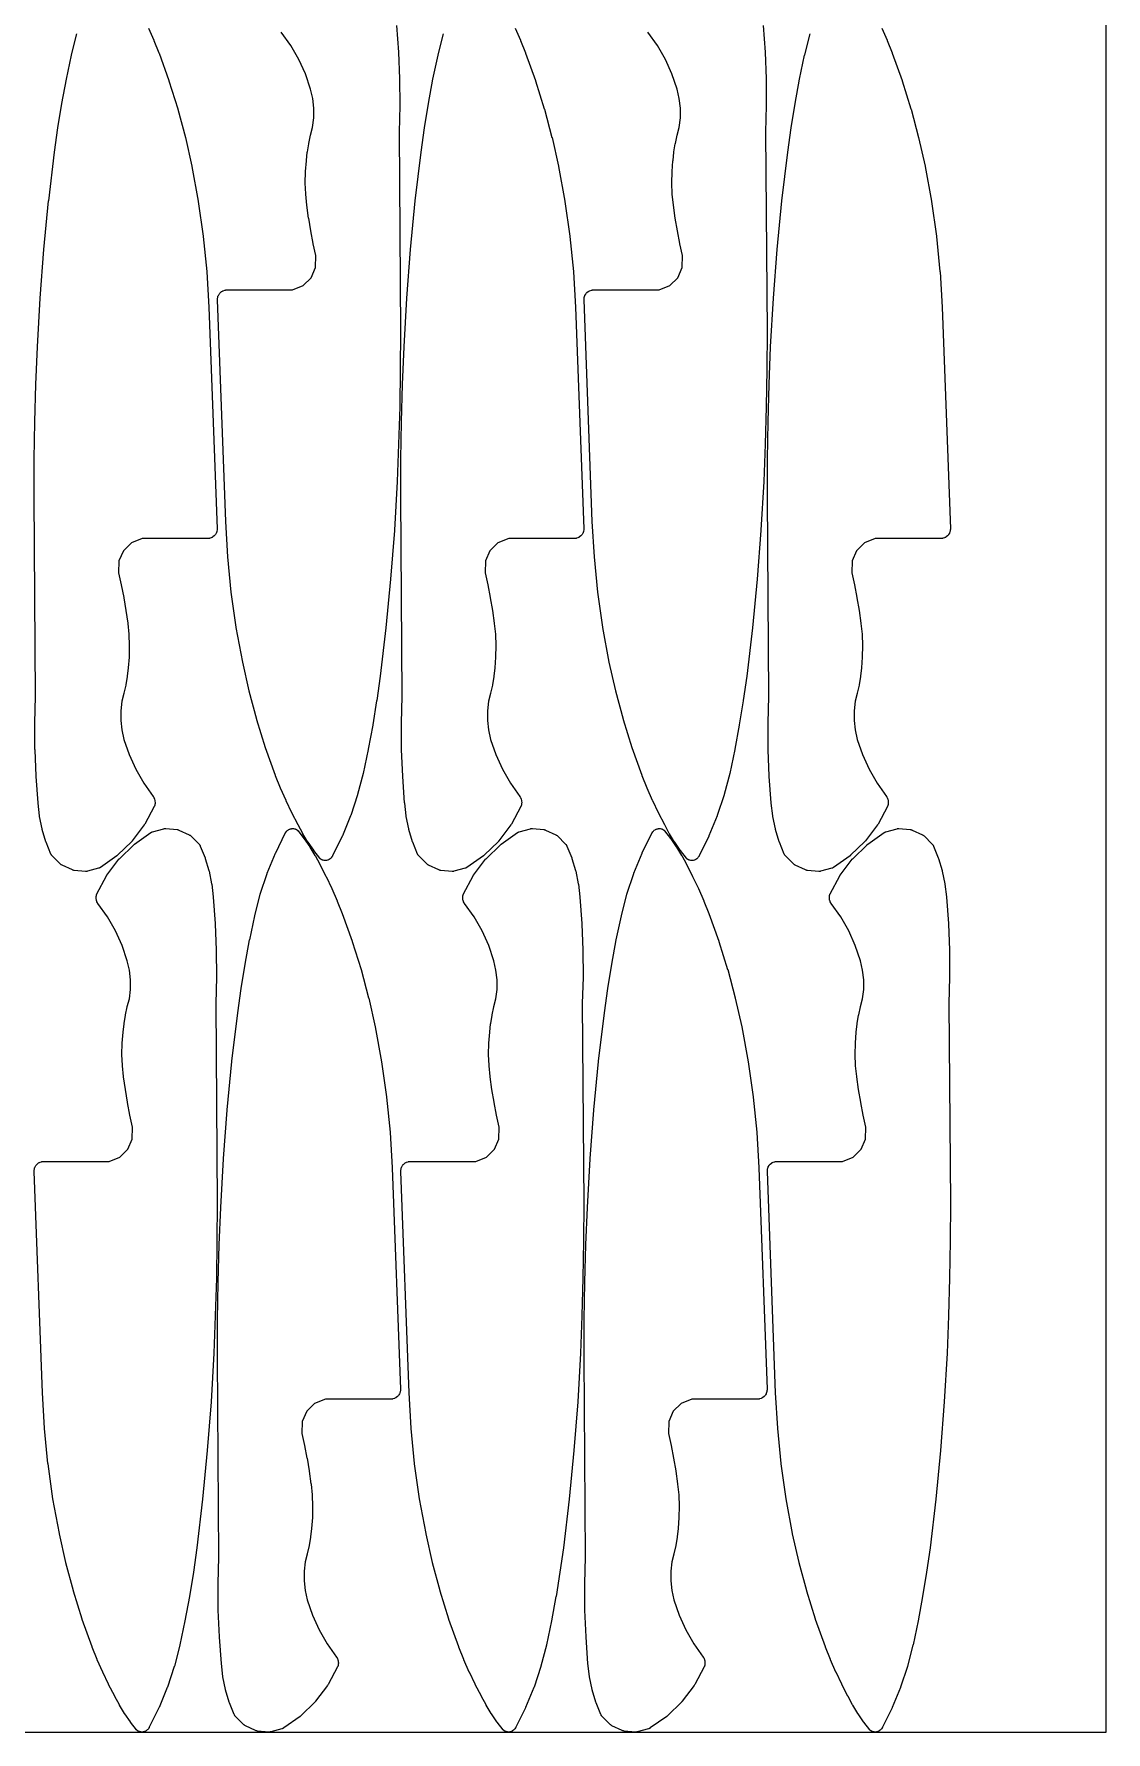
# Model space of a CAD drawing. Header units: metres. Extents: x 0 to 3000, y 0 to 1240.
# Drawn here: x 2609 to 3000, y 0 to 620 of the extents above; entities that cross this region are included whole.
import ezdxf

# ---------------------------------------------------------------- set-up
doc = ezdxf.new("R2010")
doc.units = ezdxf.units.M

msp = doc.modelspace()

# ---------------------------------------------------------------- linework, layer by layer
at = {"color": 7}
msp.add_lwpolyline([(0, 0), (3000, 0), (3000, 1240), (0, 1240), (0, 0)], close=True, dxfattribs=at)
at = {"color": 1}
for points in [[(2650.58, 621.76), (2652.54, 617.29), (2652.57, 617.23), (2654.38, 612.7), (2654.4, 612.66), (2654.41, 612.63), (2658.02, 602.56), (2658.04, 602.48), (2661.23, 592.27), (2661.25, 592.19), (2664.02, 581.86), (2664.04, 581.78), (2666.38, 571.34), (2666.38, 571.31), (2666.39, 571.27), (2668.72, 558.6), (2668.74, 558.52), (2670.54, 545.78), (2670.55, 545.7), (2671.83, 532.89), (2671.84, 532.8), (2672.59, 519.95), (2672.59, 519.93), (2672.59, 519.91), (2675.62, 439.08), (2675.62, 438.99), (2675.62, 438.9), (2675.61, 438.89), (2675.61, 438.89), (2675.6, 438.8), (2675.6, 438.71), (2675.51, 438.15), (2675.48, 437.97), (2675.42, 437.79), (2675.35, 437.62), (2675.27, 437.46), (2675, 436.99), (2674.9, 436.83), (2674.79, 436.69), (2674.66, 436.56), (2674.53, 436.43), (2674.11, 436.09), (2673.96, 435.98), (2673.8, 435.89), (2673.63, 435.81), (2673.46, 435.74), (2672.92, 435.57), (2672.91, 435.56), (2672.89, 435.56), (2672.81, 435.54), (2672.73, 435.52), (2672.72, 435.52), (2672.7, 435.51), (2672.62, 435.5), (2672.54, 435.49), (2672.52, 435.48), (2672.51, 435.48), (2672.43, 435.48), (2672.35, 435.47), (2672.33, 435.47), (2672.31, 435.47), (2648.22, 435.47), (2644.31, 433.89), (2644.31, 433.89), (2641.41, 431.05), (2639.77, 427.33), (2639.68, 422.95), (2640.62, 418.59), (2640.63, 418.55), (2641.52, 413.94), (2641.53, 413.89), (2642.3, 409.26), (2642.31, 409.22), (2642.98, 404.57), (2642.98, 404.53), (2642.99, 404.49), (2643.39, 400.54), (2643.4, 400.42), (2643.55, 396.46), (2643.56, 396.34), (2643.47, 392.38), (2643.47, 392.26), (2643.15, 388.31), (2643.14, 388.28), (2643.14, 388.25), (2642.81, 385.22), (2642.79, 385.11), (2642.3, 382.11), (2642.28, 382.01), (2641.63, 379.03), (2641.61, 378.93), (2640.85, 376.13), (2640.46, 372.67), (2640.45, 369.15), (2640.84, 365.66), (2641.63, 362.21), (2643.52, 356.66), (2645.93, 351.32), (2648.85, 346.24), (2652.31, 341.38), (2652.36, 341.3), (2652.41, 341.22), (2652.42, 341.22), (2652.42, 341.21), (2652.46, 341.13), (2652.5, 341.05), (2652.67, 340.69), (2652.74, 340.52), (2652.79, 340.34), (2652.88, 339.96), (2652.92, 339.78), (2652.94, 339.6), (2652.96, 339.21), (2652.96, 339.02), (2652.95, 338.83), (2652.9, 338.45), (2652.88, 338.38), (2652.87, 338.32), (2652.87, 338.28), (2652.86, 338.25), (2652.84, 338.19), (2652.83, 338.13), (2652.82, 338.1), (2652.81, 338.06), (2652.78, 338), (2652.76, 337.94), (2652.75, 337.91), (2652.73, 337.88), (2652.7, 337.82), (2652.68, 337.76), (2649.22, 331.3), (2649.14, 331.17), (2649.05, 331.04), (2644.66, 325.22), (2644.57, 325.11), (2644.46, 324.99), (2639.23, 319.92), (2639.12, 319.81), (2639, 319.72), (2633.02, 315.48), (2632.97, 315.45), (2632.92, 315.42), (2632.88, 315.4), (2632.85, 315.38), (2632.8, 315.35), (2632.75, 315.32), (2632.71, 315.31), (2632.67, 315.29), (2632.62, 315.27), (2632.57, 315.25), (2632.53, 315.23), (2632.49, 315.22), (2632.44, 315.2), (2632.38, 315.19), (2628.27, 314.07), (2628.1, 314.03), (2627.92, 314.01), (2627.75, 314), (2627.57, 314.01), (2623.44, 314.37), (2623.27, 314.39), (2623.1, 314.43), (2622.94, 314.48), (2622.78, 314.55), (2619.02, 316.28), (2618.86, 316.37), (2618.71, 316.46), (2618.57, 316.57), (2618.44, 316.68), (2615.43, 319.7), (2615.42, 319.7), (2615.42, 319.71), (2615.35, 319.78), (2615.29, 319.84), (2615.29, 319.85), (2615.28, 319.86), (2615.23, 319.93), (2615.18, 320), (2615.17, 320.01), (2615.17, 320.01), (2615.12, 320.09), (2615.08, 320.17), (2615.07, 320.18), (2615.07, 320.18), (2615.03, 320.27), (2614.99, 320.35), (2614.99, 320.35), (2614.99, 320.36), (2613.22, 324.7), (2613.16, 324.88), (2611.8, 329.35), (2611.76, 329.53), (2610.82, 334.11), (2610.79, 334.29), (2610.27, 338.95), (2610.27, 338.99), (2610.27, 339.02), (2609.55, 348.67), (2609.55, 348.74), (2609.16, 358.41), (2609.15, 358.47), (2609.09, 368.15), (2609.09, 368.21), (2609.35, 377.85), (2608.82, 450.73), (2608.82, 450.74), (2608.82, 450.75), (2608.88, 464.4), (2608.88, 464.42), (2609.1, 478.06), (2609.1, 478.09), (2609.49, 491.72), (2609.49, 491.75), (2610.04, 505.38), (2610.04, 505.4), (2610.04, 505.41), (2611.04, 523.18), (2611.04, 523.22), (2612.41, 540.95), (2612.41, 540.99), (2614.14, 558.7), (2614.15, 558.74), (2616.25, 576.41), (2616.25, 576.43), (2616.25, 576.45), (2617.5, 585.32), (2617.5, 585.36), (2618.95, 594.2), (2618.96, 594.24), (2620.6, 603.05), (2620.61, 603.09), (2622.44, 611.86), (2622.45, 611.9), (2622.46, 611.94), (2624.44, 619.61)], [(2741.07, 622.64), (2741.78, 612.99), (2741.79, 612.92), (2742.18, 603.25), (2742.18, 603.19), (2742.25, 593.52), (2742.24, 593.45), (2741.99, 583.81), (2742.51, 510.93), (2742.51, 510.92), (2742.51, 510.91), (2742.45, 497.26), (2742.45, 497.24), (2742.23, 483.6), (2742.23, 483.57), (2741.84, 469.94), (2741.84, 469.91), (2741.29, 456.28), (2741.29, 456.26), (2741.29, 456.25), (2740.3, 438.49), (2740.29, 438.44), (2738.93, 420.71), (2738.92, 420.67), (2737.19, 402.96), (2737.19, 402.92), (2735.09, 385.25), (2735.09, 385.23), (2735.08, 385.21), (2733.84, 376.34), (2733.83, 376.3), (2732.38, 367.46), (2732.38, 367.42), (2730.74, 358.61), (2730.73, 358.57), (2728.89, 349.81), (2728.88, 349.76), (2728.87, 349.72), (2726.9, 342.05), (2726.86, 341.91), (2724.36, 334.41), (2724.31, 334.28), (2721.31, 326.96), (2721.25, 326.84), (2717.75, 319.73), (2717.73, 319.71), (2717.72, 319.69), (2717.69, 319.63), (2717.65, 319.56), (2717.64, 319.54), (2717.63, 319.52), (2717.41, 319.2), (2717.3, 319.04), (2717.17, 318.9), (2717.03, 318.76), (2716.87, 318.64), (2716.56, 318.43), (2716.4, 318.33), (2716.23, 318.25), (2716.05, 318.18), (2715.87, 318.13), (2715.5, 318.05), (2715.31, 318.01), (2715.11, 318), (2714.92, 318), (2714.72, 318.03), (2714.34, 318.09), (2714.29, 318.11), (2714.24, 318.11), (2714.19, 318.13), (2714.15, 318.14), (2714.1, 318.15), (2714.05, 318.17), (2714.01, 318.18), (2713.96, 318.2), (2713.92, 318.22), (2713.87, 318.24), (2713.83, 318.26), (2713.78, 318.28), (2713.74, 318.3), (2713.69, 318.33), (2713.65, 318.35), (2713.61, 318.37), (2713.57, 318.4), (2713.53, 318.43), (2713.49, 318.46), (2713.45, 318.49), (2713.41, 318.52), (2713.37, 318.55), (2713.34, 318.58), (2713.3, 318.61), (2713.27, 318.65), (2713.23, 318.69), (2713.2, 318.72), (2713.17, 318.76), (2713.14, 318.8), (2713.1, 318.84), (2710.91, 321.64), (2710.85, 321.73), (2708.82, 324.66), (2708.76, 324.75), (2706.9, 327.78), (2706.85, 327.88), (2705.16, 331.02), (2705.16, 331.03), (2705.15, 331.05), (2702.91, 335.38), (2702.88, 335.44), (2700.78, 339.84), (2700.75, 339.9), (2698.79, 344.37), (2698.77, 344.43), (2696.95, 348.96), (2696.94, 349), (2696.92, 349.03), (2693.32, 359.1), (2693.29, 359.18), (2690.1, 369.39), (2690.08, 369.47), (2687.32, 379.8), (2687.3, 379.88), (2684.96, 390.32), (2684.95, 390.35), (2684.94, 390.39), (2682.61, 403.06), (2682.6, 403.14), (2680.79, 415.88), (2680.78, 415.97), (2679.5, 428.77), (2679.5, 428.86), (2678.75, 441.71), (2678.75, 441.73), (2678.75, 441.75), (2675.72, 522.58), (2675.72, 522.67), (2675.72, 522.76), (2675.72, 522.77), (2675.72, 522.77), (2675.73, 522.86), (2675.74, 522.95), (2675.82, 523.51), (2675.86, 523.69), (2675.91, 523.87), (2675.98, 524.04), (2676.07, 524.21), (2676.34, 524.67), (2676.44, 524.83), (2676.55, 524.97), (2676.67, 525.1), (2676.81, 525.23), (2677.23, 525.57), (2677.38, 525.68), (2677.54, 525.77), (2677.7, 525.86), (2677.88, 525.92), (2678.41, 526.09), (2678.43, 526.1), (2678.44, 526.1), (2678.52, 526.12), (2678.6, 526.14), (2678.62, 526.15), (2678.63, 526.15), (2678.71, 526.16), (2678.79, 526.18), (2678.81, 526.18), (2678.83, 526.18), (2678.91, 526.18), (2678.99, 526.19), (2679.01, 526.19), (2679.02, 526.19), (2703.11, 526.19), (2707.03, 527.77), (2707.03, 527.77), (2709.93, 530.62), (2711.56, 534.33), (2711.66, 538.71), (2710.71, 543.07), (2710.7, 543.11), (2709.82, 547.72), (2709.81, 547.77), (2709.03, 552.4), (2709.02, 552.44), (2708.36, 557.09), (2708.35, 557.13), (2708.35, 557.17), (2707.95, 561.12), (2707.94, 561.24), (2707.78, 565.2), (2707.78, 565.32), (2707.86, 569.28), (2707.87, 569.4), (2708.19, 573.35), (2708.19, 573.38), (2708.19, 573.41), (2708.53, 576.44), (2708.54, 576.55), (2709.03, 579.55), (2709.05, 579.66), (2709.7, 582.63), (2709.72, 582.73), (2710.48, 585.53), (2710.88, 588.99), (2710.88, 592.51), (2710.49, 596), (2709.71, 599.45), (2707.82, 605), (2705.4, 610.34), (2702.48, 615.42), (2699.02, 620.28)], [(2784.37, 621.76), (2786.33, 617.29), (2786.35, 617.23), (2788.17, 612.7), (2788.18, 612.66), (2788.2, 612.63), (2791.8, 602.56), (2791.83, 602.48), (2795.02, 592.27), (2795.04, 592.19), (2797.8, 581.86), (2797.82, 581.78), (2800.16, 571.34), (2800.17, 571.31), (2800.18, 571.27), (2802.51, 558.6), (2802.52, 558.52), (2804.33, 545.78), (2804.34, 545.7), (2805.62, 532.89), (2805.62, 532.8), (2806.37, 519.95), (2806.37, 519.93), (2806.37, 519.91), (2809.4, 439.08), (2809.4, 438.99), (2809.4, 438.9), (2809.4, 438.89), (2809.4, 438.89), (2809.39, 438.8), (2809.38, 438.71), (2809.3, 438.15), (2809.26, 437.97), (2809.21, 437.79), (2809.14, 437.62), (2809.05, 437.46), (2808.78, 436.99), (2808.68, 436.83), (2808.57, 436.69), (2808.45, 436.56), (2808.31, 436.43), (2807.89, 436.09), (2807.74, 435.98), (2807.58, 435.89), (2807.42, 435.81), (2807.24, 435.74), (2806.71, 435.57), (2806.69, 435.56), (2806.68, 435.56), (2806.6, 435.54), (2806.52, 435.52), (2806.5, 435.52), (2806.49, 435.51), (2806.41, 435.5), (2806.33, 435.49), (2806.31, 435.48), (2806.29, 435.48), (2806.21, 435.48), (2806.13, 435.47), (2806.11, 435.47), (2806.1, 435.47), (2782.01, 435.47), (2778.09, 433.89), (2778.09, 433.89), (2775.19, 431.05), (2773.56, 427.33), (2773.46, 422.95), (2774.41, 418.59), (2774.42, 418.55), (2775.3, 413.94), (2775.31, 413.89), (2776.09, 409.26), (2776.1, 409.22), (2776.76, 404.57), (2776.77, 404.53), (2776.77, 404.49), (2777.17, 400.54), (2777.18, 400.42), (2777.34, 396.46), (2777.34, 396.34), (2777.26, 392.38), (2777.25, 392.26), (2776.93, 388.31), (2776.93, 388.28), (2776.93, 388.25), (2776.59, 385.22), (2776.58, 385.11), (2776.09, 382.11), (2776.07, 382.01), (2775.42, 379.03), (2775.4, 378.93), (2774.64, 376.13), (2774.24, 372.67), (2774.24, 369.15), (2774.63, 365.66), (2775.41, 362.21), (2777.3, 356.66), (2779.72, 351.32), (2782.64, 346.24), (2786.1, 341.38), (2786.15, 341.3), (2786.2, 341.22), (2786.2, 341.22), (2786.21, 341.21), (2786.25, 341.13), (2786.29, 341.05), (2786.45, 340.69), (2786.52, 340.52), (2786.58, 340.34), (2786.67, 339.96), (2786.71, 339.78), (2786.72, 339.6), (2786.75, 339.21), (2786.75, 339.02), (2786.73, 338.83), (2786.68, 338.45), (2786.67, 338.38), (2786.66, 338.32), (2786.65, 338.28), (2786.65, 338.25), (2786.63, 338.19), (2786.61, 338.13), (2786.6, 338.1), (2786.59, 338.06), (2786.57, 338), (2786.55, 337.94), (2786.53, 337.91), (2786.52, 337.88), (2786.49, 337.82), (2786.46, 337.76), (2783, 331.3), (2782.92, 331.17), (2782.84, 331.04), (2778.45, 325.22), (2778.35, 325.11), (2778.25, 324.99), (2773.02, 319.92), (2772.9, 319.81), (2772.78, 319.72), (2766.8, 315.48), (2766.75, 315.45), (2766.71, 315.42), (2766.67, 315.4), (2766.64, 315.38), (2766.58, 315.35), (2766.53, 315.32), (2766.5, 315.31), (2766.46, 315.29), (2766.41, 315.27), (2766.35, 315.25), (2766.32, 315.23), (2766.28, 315.22), (2766.22, 315.2), (2766.17, 315.19), (2762.05, 314.07), (2761.88, 314.03), (2761.71, 314.01), (2761.53, 314), (2761.36, 314.01), (2757.23, 314.37), (2757.06, 314.39), (2756.89, 314.43), (2756.72, 314.48), (2756.56, 314.55), (2752.8, 316.28), (2752.65, 316.37), (2752.5, 316.46), (2752.36, 316.57), (2752.23, 316.68), (2749.21, 319.7), (2749.21, 319.7), (2749.2, 319.71), (2749.14, 319.78), (2749.08, 319.84), (2749.08, 319.85), (2749.07, 319.86), (2749.02, 319.93), (2748.96, 320), (2748.96, 320.01), (2748.95, 320.01), (2748.91, 320.09), (2748.86, 320.17), (2748.86, 320.18), (2748.85, 320.18), (2748.82, 320.27), (2748.78, 320.35), (2748.77, 320.35), (2748.77, 320.36), (2747.01, 324.7), (2746.95, 324.88), (2745.59, 329.35), (2745.55, 329.53), (2744.6, 334.11), (2744.58, 334.29), (2744.06, 338.95), (2744.06, 338.99), (2744.05, 339.02), (2743.34, 348.67), (2743.33, 348.74), (2742.94, 358.41), (2742.94, 358.47), (2742.87, 368.15), (2742.88, 368.21), (2743.13, 377.85), (2742.61, 450.73), (2742.61, 450.74), (2742.61, 450.75), (2742.67, 464.4), (2742.67, 464.42), (2742.89, 478.06), (2742.89, 478.09), (2743.28, 491.72), (2743.28, 491.75), (2743.83, 505.38), (2743.83, 505.4), (2743.83, 505.41), (2744.82, 523.18), (2744.83, 523.22), (2746.19, 540.95), (2746.2, 540.99), (2747.93, 558.7), (2747.93, 558.74), (2750.03, 576.41), (2750.03, 576.43), (2750.04, 576.45), (2751.28, 585.32), (2751.29, 585.36), (2752.73, 594.2), (2752.74, 594.24), (2754.38, 603.05), (2754.39, 603.09), (2756.23, 611.86), (2756.24, 611.9), (2756.25, 611.94), (2758.22, 619.61)], [(2874.85, 622.64), (2875.57, 612.99), (2875.57, 612.92), (2875.96, 603.25), (2875.96, 603.19), (2876.03, 593.52), (2876.03, 593.45), (2875.77, 583.81), (2876.3, 510.93), (2876.3, 510.92), (2876.3, 510.91), (2876.24, 497.26), (2876.24, 497.24), (2876.02, 483.6), (2876.02, 483.57), (2875.63, 469.94), (2875.63, 469.91), (2875.08, 456.28), (2875.08, 456.26), (2875.08, 456.25), (2874.08, 438.49), (2874.08, 438.44), (2872.71, 420.71), (2872.71, 420.67), (2870.98, 402.96), (2870.97, 402.92), (2868.87, 385.25), (2868.87, 385.23), (2868.87, 385.21), (2867.62, 376.34), (2867.62, 376.3), (2866.17, 367.46), (2866.16, 367.42), (2864.52, 358.61), (2864.51, 358.57), (2862.68, 349.81), (2862.67, 349.76), (2862.66, 349.72), (2860.68, 342.05), (2860.64, 341.91), (2858.15, 334.41), (2858.1, 334.28), (2855.09, 326.96), (2855.04, 326.84), (2851.53, 319.73), (2851.52, 319.71), (2851.51, 319.69), (2851.47, 319.63), (2851.44, 319.56), (2851.42, 319.54), (2851.41, 319.52), (2851.2, 319.2), (2851.08, 319.04), (2850.95, 318.9), (2850.81, 318.76), (2850.66, 318.64), (2850.35, 318.43), (2850.18, 318.33), (2850.01, 318.25), (2849.84, 318.18), (2849.65, 318.13), (2849.29, 318.05), (2849.09, 318.01), (2848.9, 318), (2848.7, 318), (2848.51, 318.03), (2848.13, 318.09), (2848.08, 318.11), (2848.03, 318.11), (2847.98, 318.13), (2847.94, 318.14), (2847.89, 318.15), (2847.84, 318.17), (2847.79, 318.18), (2847.75, 318.2), (2847.7, 318.22), (2847.65, 318.24), (2847.61, 318.26), (2847.57, 318.28), (2847.52, 318.3), (2847.48, 318.33), (2847.44, 318.35), (2847.4, 318.37), (2847.36, 318.4), (2847.31, 318.43), (2847.28, 318.46), (2847.24, 318.49), (2847.2, 318.52), (2847.16, 318.55), (2847.12, 318.58), (2847.09, 318.61), (2847.05, 318.65), (2847.02, 318.69), (2846.99, 318.72), (2846.95, 318.76), (2846.92, 318.8), (2846.89, 318.84), (2844.7, 321.64), (2844.63, 321.73), (2842.61, 324.66), (2842.55, 324.75), (2840.69, 327.78), (2840.63, 327.88), (2838.95, 331.02), (2838.94, 331.03), (2838.94, 331.05), (2836.69, 335.38), (2836.66, 335.44), (2834.56, 339.84), (2834.54, 339.9), (2832.58, 344.37), (2832.55, 344.43), (2830.74, 348.96), (2830.72, 349), (2830.71, 349.03), (2827.1, 359.1), (2827.08, 359.18), (2823.89, 369.39), (2823.87, 369.47), (2821.1, 379.8), (2821.08, 379.88), (2818.74, 390.32), (2818.74, 390.35), (2818.73, 390.39), (2816.4, 403.06), (2816.38, 403.14), (2814.58, 415.88), (2814.57, 415.97), (2813.29, 428.77), (2813.28, 428.86), (2812.53, 441.71), (2812.53, 441.73), (2812.53, 441.75), (2809.5, 522.58), (2809.5, 522.67), (2809.5, 522.76), (2809.51, 522.77), (2809.51, 522.77), (2809.51, 522.86), (2809.52, 522.95), (2809.61, 523.51), (2809.64, 523.69), (2809.7, 523.87), (2809.77, 524.04), (2809.85, 524.21), (2810.12, 524.67), (2810.22, 524.83), (2810.33, 524.97), (2810.46, 525.1), (2810.59, 525.23), (2811.01, 525.57), (2811.16, 525.68), (2811.32, 525.77), (2811.49, 525.86), (2811.66, 525.92), (2812.2, 526.09), (2812.21, 526.1), (2812.23, 526.1), (2812.31, 526.12), (2812.38, 526.14), (2812.4, 526.15), (2812.42, 526.15), (2812.5, 526.16), (2812.58, 526.18), (2812.6, 526.18), (2812.61, 526.18), (2812.69, 526.18), (2812.77, 526.19), (2812.79, 526.19), (2812.81, 526.19), (2836.9, 526.19), (2840.81, 527.77), (2840.81, 527.77), (2843.71, 530.62), (2845.35, 534.33), (2845.44, 538.71), (2844.5, 543.07), (2844.49, 543.11), (2843.6, 547.72), (2843.59, 547.77), (2842.82, 552.4), (2842.81, 552.44), (2842.14, 557.09), (2842.14, 557.13), (2842.13, 557.17), (2841.73, 561.12), (2841.72, 561.24), (2841.57, 565.2), (2841.56, 565.32), (2841.65, 569.28), (2841.65, 569.4), (2841.97, 573.35), (2841.98, 573.38), (2841.98, 573.41), (2842.31, 576.44), (2842.33, 576.55), (2842.82, 579.55), (2842.84, 579.66), (2843.49, 582.63), (2843.51, 582.73), (2844.27, 585.53), (2844.66, 588.99), (2844.67, 592.51), (2844.28, 596), (2843.49, 599.45), (2841.6, 605), (2839.19, 610.34), (2836.27, 615.42), (2832.81, 620.28)], [(2918.15, 621.76), (2920.11, 617.29), (2920.14, 617.23), (2921.95, 612.7), (2921.97, 612.66), (2921.98, 612.63), (2925.59, 602.56), (2925.61, 602.48), (2928.8, 592.27), (2928.83, 592.19), (2931.59, 581.86), (2931.61, 581.78), (2933.95, 571.34), (2933.95, 571.31), (2933.96, 571.27), (2936.3, 558.6), (2936.31, 558.52), (2938.11, 545.78), (2938.12, 545.7), (2939.4, 532.89), (2939.41, 532.8), (2940.16, 519.95), (2940.16, 519.93), (2940.16, 519.91), (2943.19, 439.08), (2943.19, 438.99), (2943.19, 438.9), (2943.19, 438.89), (2943.19, 438.89), (2943.18, 438.8), (2943.17, 438.71), (2943.08, 438.15), (2943.05, 437.97), (2942.99, 437.79), (2942.92, 437.62), (2942.84, 437.46), (2942.57, 436.99), (2942.47, 436.83), (2942.36, 436.69), (2942.23, 436.56), (2942.1, 436.43), (2941.68, 436.09), (2941.53, 435.98), (2941.37, 435.89), (2941.2, 435.81), (2941.03, 435.74), (2940.5, 435.57), (2940.48, 435.56), (2940.46, 435.56), (2940.39, 435.54), (2940.31, 435.52), (2940.29, 435.52), (2940.27, 435.51), (2940.19, 435.5), (2940.11, 435.49), (2940.1, 435.48), (2940.08, 435.48), (2940, 435.48), (2939.92, 435.47), (2939.9, 435.47), (2939.88, 435.47), (2915.8, 435.47), (2911.88, 433.89), (2911.88, 433.89), (2908.98, 431.05), (2907.35, 427.33), (2907.25, 422.95), (2908.19, 418.59), (2908.2, 418.55), (2909.09, 413.94), (2909.1, 413.89), (2909.88, 409.26), (2909.88, 409.22), (2910.55, 404.57), (2910.55, 404.53), (2910.56, 404.49), (2910.96, 400.54), (2910.97, 400.42), (2911.13, 396.46), (2911.13, 396.34), (2911.05, 392.38), (2911.04, 392.26), (2910.72, 388.31), (2910.72, 388.28), (2910.71, 388.25), (2910.38, 385.22), (2910.36, 385.11), (2909.87, 382.11), (2909.85, 382.01), (2909.21, 379.03), (2909.18, 378.93), (2908.42, 376.13), (2908.03, 372.67), (2908.03, 369.15), (2908.42, 365.66), (2909.2, 362.21), (2911.09, 356.66), (2913.5, 351.32), (2916.42, 346.24), (2919.89, 341.38), (2919.93, 341.3), (2919.98, 341.22), (2919.99, 341.22), (2919.99, 341.21), (2920.03, 341.13), (2920.07, 341.05), (2920.24, 340.69), (2920.31, 340.52), (2920.36, 340.34), (2920.45, 339.96), (2920.49, 339.78), (2920.51, 339.6), (2920.53, 339.21), (2920.53, 339.02), (2920.52, 338.83), (2920.47, 338.45), (2920.46, 338.38), (2920.45, 338.32), (2920.44, 338.28), (2920.43, 338.25), (2920.41, 338.19), (2920.4, 338.13), (2920.39, 338.1), (2920.38, 338.06), (2920.35, 338), (2920.33, 337.94), (2920.32, 337.91), (2920.31, 337.88), (2920.28, 337.82), (2920.25, 337.76), (2916.79, 331.3), (2916.71, 331.17), (2916.62, 331.04), (2912.23, 325.22), (2912.14, 325.11), (2912.03, 324.99), (2906.8, 319.92), (2906.69, 319.81), (2906.57, 319.72), (2900.59, 315.48), (2900.54, 315.45), (2900.49, 315.42), (2900.46, 315.4), (2900.42, 315.38), (2900.37, 315.35), (2900.32, 315.32), (2900.28, 315.31), (2900.25, 315.29), (2900.19, 315.27), (2900.14, 315.25), (2900.1, 315.23), (2900.06, 315.22), (2900.01, 315.2), (2899.95, 315.19), (2895.84, 314.07), (2895.67, 314.03), (2895.49, 314.01), (2895.32, 314), (2895.14, 314.01), (2891.01, 314.37), (2890.84, 314.39), (2890.67, 314.43), (2890.51, 314.48), (2890.35, 314.55), (2886.59, 316.28), (2886.43, 316.37), (2886.28, 316.46), (2886.14, 316.57), (2886.01, 316.68), (2883, 319.7), (2882.99, 319.7), (2882.99, 319.71), (2882.93, 319.78), (2882.87, 319.84), (2882.86, 319.85), (2882.86, 319.86), (2882.8, 319.93), (2882.75, 320), (2882.74, 320.01), (2882.74, 320.01), (2882.69, 320.09), (2882.65, 320.17), (2882.64, 320.18), (2882.64, 320.18), (2882.6, 320.27), (2882.56, 320.35), (2882.56, 320.35), (2882.56, 320.36), (2880.79, 324.7), (2880.73, 324.88), (2879.38, 329.35), (2879.33, 329.53), (2878.39, 334.11), (2878.36, 334.29), (2877.84, 338.95), (2877.84, 338.99), (2877.84, 339.02), (2877.12, 348.67), (2877.12, 348.74), (2876.73, 358.41), (2876.73, 358.47), (2876.66, 368.15), (2876.66, 368.21), (2876.92, 377.85), (2876.4, 450.73), (2876.4, 450.74), (2876.4, 450.75), (2876.45, 464.4), (2876.45, 464.42), (2876.67, 478.06), (2876.68, 478.09), (2877.06, 491.72), (2877.06, 491.75), (2877.61, 505.38), (2877.61, 505.4), (2877.61, 505.41), (2878.61, 523.18), (2878.61, 523.22), (2879.98, 540.95), (2879.98, 540.99), (2881.71, 558.7), (2881.72, 558.74), (2883.82, 576.41), (2883.82, 576.43), (2883.82, 576.45), (2885.07, 585.32), (2885.08, 585.36), (2886.52, 594.2), (2886.53, 594.24), (2888.17, 603.05), (2888.18, 603.09), (2890.01, 611.86), (2890.03, 611.9), (2890.03, 611.94), (2892.01, 619.61)]]:
    msp.add_lwpolyline(points, dxfattribs=at)
for points in [[(2640.14, 209.77), (2643.03, 212.62), (2644.67, 216.33), (2644.77, 220.71), (2643.82, 225.07), (2643.81, 225.11), (2642.92, 229.72), (2642.91, 229.77), (2642.14, 234.4), (2642.13, 234.44), (2641.46, 239.09), (2641.46, 239.13), (2641.45, 239.17), (2641.05, 243.12), (2641.05, 243.24), (2640.89, 247.2), (2640.89, 247.32), (2640.97, 251.28), (2640.97, 251.4), (2641.29, 255.35), (2641.3, 255.38), (2641.3, 255.41), (2641.64, 258.44), (2641.65, 258.55), (2642.14, 261.55), (2642.16, 261.66), (2642.81, 264.63), (2642.83, 264.73), (2643.59, 267.53), (2643.98, 270.99), (2643.99, 274.51), (2643.6, 278), (2642.81, 281.45), (2640.92, 287), (2638.51, 292.34), (2635.59, 297.42), (2632.13, 302.28), (2632.08, 302.36), (2632.03, 302.44), (2632.02, 302.44), (2632.02, 302.45), (2631.98, 302.53), (2631.94, 302.61), (2631.77, 302.97), (2631.7, 303.14), (2631.65, 303.32), (2631.56, 303.7), (2631.52, 303.88), (2631.5, 304.06), (2631.48, 304.45), (2631.48, 304.64), (2631.49, 304.83), (2631.55, 305.21), (2631.56, 305.28), (2631.57, 305.35), (2631.58, 305.38), (2631.58, 305.41), (2631.6, 305.47), (2631.62, 305.54), (2631.63, 305.57), (2631.63, 305.6), (2631.66, 305.66), (2631.68, 305.72), (2631.7, 305.75), (2631.71, 305.78), (2631.74, 305.84), (2631.77, 305.9), (2635.23, 312.36), (2635.3, 312.49), (2635.39, 312.62), (2639.78, 318.44), (2639.88, 318.56), (2639.98, 318.67), (2645.21, 323.74), (2645.32, 323.85), (2645.45, 323.94), (2651.43, 328.18), (2651.47, 328.21), (2651.52, 328.24), (2651.56, 328.26), (2651.59, 328.28), (2651.64, 328.31), (2651.69, 328.34), (2651.73, 328.35), (2651.77, 328.37), (2651.82, 328.39), (2651.87, 328.42), (2651.91, 328.43), (2651.95, 328.44), (2652, 328.46), (2652.06, 328.48), (2656.17, 329.59), (2656.35, 329.63), (2656.52, 329.65), (2656.7, 329.66), (2656.87, 329.65), (2661, 329.29), (2661.17, 329.27), (2661.34, 329.23), (2661.5, 329.18), (2661.66, 329.11), (2665.42, 327.38), (2665.58, 327.3), (2665.73, 327.2), (2665.87, 327.09), (2666, 326.98), (2669.02, 323.96), (2669.02, 323.96), (2669.03, 323.95), (2669.09, 323.88), (2669.15, 323.82), (2669.15, 323.81), (2669.16, 323.81), (2669.21, 323.73), (2669.26, 323.66), (2669.27, 323.65), (2669.27, 323.65), (2669.32, 323.57), (2669.37, 323.49), (2669.37, 323.48), (2669.37, 323.48), (2669.41, 323.4), (2669.45, 323.31), (2669.45, 323.31), (2669.45, 323.3), (2671.22, 318.96), (2671.28, 318.78), (2672.64, 314.31), (2672.68, 314.13), (2673.62, 309.55), (2673.65, 309.37), (2674.17, 304.71), (2674.17, 304.67), (2674.17, 304.64), (2674.89, 294.99), (2674.89, 294.92), (2675.28, 285.25), (2675.29, 285.19), (2675.35, 275.52), (2675.35, 275.45), (2675.09, 265.81), (2675.62, 192.93), (2675.62, 192.92), (2675.62, 192.91), (2675.56, 179.26), (2675.56, 179.24), (2675.34, 165.6), (2675.34, 165.57), (2674.95, 151.94), (2674.95, 151.91), (2674.4, 138.28), (2674.4, 138.26), (2674.4, 138.25), (2673.4, 120.49), (2673.4, 120.44), (2672.03, 102.71), (2672.03, 102.67), (2670.3, 84.96), (2670.29, 84.92), (2668.2, 67.25), (2668.19, 67.23), (2668.19, 67.21), (2666.94, 58.34), (2666.94, 58.3), (2665.49, 49.46), (2665.48, 49.42), (2663.84, 40.61), (2663.84, 40.57), (2662, 31.81), (2661.99, 31.76), (2661.98, 31.72), (2660, 24.05), (2659.96, 23.91), (2657.47, 16.41), (2657.42, 16.28), (2654.41, 8.96), (2654.36, 8.84), (2650.85, 1.73), (2650.84, 1.71), (2650.83, 1.69), (2650.79, 1.63), (2650.76, 1.56), (2650.74, 1.54), (2650.73, 1.52), (2650.52, 1.2), (2650.4, 1.04), (2650.28, 0.9), (2650.13, 0.76), (2649.98, 0.64), (2649.67, 0.43), (2649.51, 0.33), (2649.33, 0.25), (2649.16, 0.18), (2648.97, 0.13), (2648.61, 0.05), (2648.41, 0.01), (2648.22, 0), (2648.03, 0), (2647.83, 0.03), (2647.45, 0.09), (2647.4, 0.11), (2647.35, 0.11), (2647.3, 0.13), (2647.26, 0.14), (2647.21, 0.15), (2647.16, 0.17), (2647.11, 0.18), (2647.07, 0.2), (2647.02, 0.22), (2646.97, 0.24), (2646.93, 0.26), (2646.89, 0.28), (2646.85, 0.3), (2646.8, 0.33), (2646.76, 0.35), (2646.72, 0.37), (2646.68, 0.4), (2646.63, 0.43), (2646.6, 0.46), (2646.56, 0.49), (2646.52, 0.52), (2646.48, 0.55), (2646.45, 0.58), (2646.41, 0.61), (2646.37, 0.65), (2646.34, 0.69), (2646.31, 0.72), (2646.27, 0.76), (2646.24, 0.8), (2646.21, 0.84), (2644.02, 3.64), (2643.95, 3.73), (2641.93, 6.66), (2641.87, 6.75), (2640.01, 9.78), (2639.95, 9.88), (2638.27, 13.02), (2638.26, 13.03), (2638.26, 13.05), (2636.01, 17.38), (2635.99, 17.44), (2633.88, 21.84), (2633.86, 21.9), (2631.9, 26.37), (2631.87, 26.43), (2630.06, 30.96), (2630.05, 31), (2630.03, 31.03), (2626.42, 41.1), (2626.4, 41.18), (2623.21, 51.39), (2623.19, 51.47), (2620.42, 61.8), (2620.4, 61.88), (2618.07, 72.32), (2618.06, 72.35), (2618.05, 72.39), (2615.72, 85.06), (2615.7, 85.14), (2613.9, 97.88), (2613.89, 97.97), (2612.61, 110.77), (2612.6, 110.86), (2611.85, 123.71), (2611.85, 123.73), (2611.85, 123.75), (2608.82, 204.58), (2608.83, 204.67), (2608.83, 204.76), (2608.83, 204.77), (2608.83, 204.77), (2608.84, 204.86), (2608.85, 204.95), (2608.93, 205.51), (2608.97, 205.69), (2609.02, 205.87), (2609.09, 206.04), (2609.17, 206.21), (2609.44, 206.67), (2609.54, 206.83), (2609.65, 206.97), (2609.78, 207.1), (2609.91, 207.23), (2610.33, 207.57), (2610.48, 207.68), (2610.64, 207.77), (2610.81, 207.86), (2610.98, 207.92), (2611.52, 208.09), (2611.53, 208.1), (2611.55, 208.1), (2611.63, 208.12), (2611.71, 208.14), (2611.72, 208.15), (2611.74, 208.15), (2611.82, 208.16), (2611.9, 208.18), (2611.92, 208.18), (2611.93, 208.18), (2612.01, 208.18), (2612.1, 208.19), (2612.11, 208.19), (2612.13, 208.19), (2636.22, 208.19), (2640.14, 209.77)], [(2711.2, 119.89), (2708.3, 117.05), (2706.67, 113.33), (2706.57, 108.95), (2707.51, 104.59), (2707.52, 104.55), (2708.41, 99.94), (2708.42, 99.89), (2709.2, 95.26), (2709.2, 95.22), (2709.87, 90.57), (2709.88, 90.53), (2709.88, 90.49), (2710.28, 86.54), (2710.29, 86.42), (2710.45, 82.46), (2710.45, 82.34), (2710.37, 78.38), (2710.36, 78.26), (2710.04, 74.31), (2710.04, 74.28), (2710.04, 74.25), (2709.7, 71.22), (2709.68, 71.11), (2709.19, 68.11), (2709.17, 68.01), (2708.53, 65.03), (2708.5, 64.93), (2707.74, 62.13), (2707.35, 58.67), (2707.35, 55.15), (2707.74, 51.66), (2708.52, 48.21), (2710.41, 42.66), (2712.83, 37.32), (2715.75, 32.24), (2719.21, 27.38), (2719.26, 27.3), (2719.31, 27.22), (2719.31, 27.22), (2719.31, 27.21), (2719.35, 27.13), (2719.4, 27.05), (2719.56, 26.69), (2719.63, 26.52), (2719.68, 26.34), (2719.78, 25.96), (2719.81, 25.78), (2719.83, 25.6), (2719.85, 25.21), (2719.86, 25.02), (2719.84, 24.83), (2719.79, 24.45), (2719.78, 24.38), (2719.77, 24.32), (2719.76, 24.28), (2719.75, 24.25), (2719.73, 24.19), (2719.72, 24.13), (2719.71, 24.1), (2719.7, 24.06), (2719.67, 24), (2719.65, 23.94), (2719.64, 23.91), (2719.63, 23.88), (2719.6, 23.82), (2719.57, 23.76), (2716.11, 17.3), (2716.03, 17.17), (2715.94, 17.04), (2711.56, 11.22), (2711.46, 11.11), (2711.35, 10.99), (2706.13, 5.92), (2706.01, 5.81), (2705.89, 5.72), (2699.91, 1.48), (2699.86, 1.45), (2699.81, 1.42), (2699.78, 1.4), (2699.74, 1.38), (2699.69, 1.35), (2699.64, 1.32), (2699.6, 1.31), (2699.57, 1.29), (2699.51, 1.27), (2699.46, 1.25), (2699.42, 1.23), (2699.38, 1.22), (2699.33, 1.2), (2699.28, 1.19), (2695.16, 0.07), (2694.99, 0.03), (2694.81, 0.01), (2694.64, 0), (2694.46, 0.01), (2690.33, 0.37), (2690.16, 0.39), (2689.99, 0.43), (2689.83, 0.48), (2689.67, 0.55), (2685.91, 2.28), (2685.75, 2.37), (2685.6, 2.46), (2685.46, 2.57), (2685.33, 2.68), (2682.32, 5.7), (2682.31, 5.7), (2682.31, 5.71), (2682.25, 5.78), (2682.19, 5.84), (2682.18, 5.85), (2682.18, 5.86), (2682.12, 5.93), (2682.07, 6), (2682.07, 6.01), (2682.06, 6.01), (2682.02, 6.09), (2681.97, 6.17), (2681.97, 6.18), (2681.96, 6.18), (2681.92, 6.27), (2681.88, 6.35), (2681.88, 6.35), (2681.88, 6.36), (2680.11, 10.7), (2680.05, 10.88), (2678.7, 15.35), (2678.65, 15.53), (2677.71, 20.11), (2677.68, 20.29), (2677.17, 24.95), (2677.16, 24.99), (2677.16, 25.02), (2676.44, 34.67), (2676.44, 34.74), (2676.05, 44.41), (2676.05, 44.47), (2675.98, 54.15), (2675.98, 54.21), (2676.24, 63.85), (2675.72, 136.73), (2675.72, 136.74), (2675.72, 136.75), (2675.77, 150.4), (2675.77, 150.42), (2676, 164.06), (2676, 164.09), (2676.38, 177.72), (2676.38, 177.75), (2676.93, 191.38), (2676.93, 191.4), (2676.93, 191.41), (2677.93, 209.18), (2677.93, 209.22), (2679.3, 226.95), (2679.3, 226.99), (2681.03, 244.7), (2681.04, 244.74), (2683.14, 262.41), (2683.14, 262.43), (2683.14, 262.45), (2684.39, 271.32), (2684.4, 271.36), (2685.84, 280.2), (2685.85, 280.24), (2687.49, 289.05), (2687.5, 289.09), (2689.34, 297.86), (2689.35, 297.9), (2689.36, 297.94), (2691.33, 305.61), (2691.37, 305.75), (2693.87, 313.25), (2693.91, 313.38), (2696.92, 320.7), (2696.98, 320.83), (2700.48, 327.93), (2700.49, 327.95), (2700.5, 327.97), (2700.54, 328.03), (2700.58, 328.1), (2700.59, 328.12), (2700.6, 328.14), (2700.81, 328.46), (2700.93, 328.62), (2701.06, 328.77), (2701.2, 328.9), (2701.36, 329.02), (2701.67, 329.23), (2701.83, 329.33), (2702, 329.41), (2702.18, 329.48), (2702.36, 329.53), (2702.73, 329.61), (2702.92, 329.65), (2703.11, 329.66), (2703.31, 329.66), (2703.5, 329.63), (2703.89, 329.57), (2703.94, 329.56), (2703.99, 329.55), (2704.03, 329.53), (2704.08, 329.52), (2704.13, 329.51), (2704.18, 329.49), (2704.22, 329.48), (2704.26, 329.46), (2704.31, 329.44), (2704.36, 329.42), (2704.4, 329.4), (2704.44, 329.38), (2704.49, 329.36), (2704.53, 329.34), (2704.57, 329.31), (2704.61, 329.29), (2704.66, 329.26), (2704.7, 329.23), (2704.74, 329.2), (2704.78, 329.18), (2704.81, 329.14), (2704.86, 329.11), (2704.89, 329.08), (2704.92, 329.05), (2704.96, 329.01), (2705, 328.97), (2705.03, 328.94), (2705.06, 328.91), (2705.09, 328.86), (2705.13, 328.83), (2707.31, 326.02), (2707.38, 325.93), (2709.4, 323), (2709.47, 322.91), (2711.32, 319.88), (2711.38, 319.78), (2713.06, 316.64), (2713.07, 316.63), (2713.08, 316.61), (2715.32, 312.28), (2715.35, 312.22), (2717.45, 307.82), (2717.48, 307.76), (2719.44, 303.29), (2719.46, 303.23), (2721.28, 298.7), (2721.29, 298.66), (2721.3, 298.63), (2724.91, 288.56), (2724.94, 288.48), (2728.12, 278.27), (2728.15, 278.19), (2730.91, 267.86), (2730.93, 267.78), (2733.27, 257.34), (2733.27, 257.31), (2733.28, 257.27), (2735.62, 244.6), (2735.63, 244.52), (2737.44, 231.78), (2737.45, 231.7), (2738.72, 218.89), (2738.73, 218.8), (2739.48, 205.95), (2739.48, 205.93), (2739.48, 205.91), (2742.51, 125.08), (2742.51, 124.99), (2742.51, 124.9), (2742.51, 124.89), (2742.51, 124.89), (2742.5, 124.8), (2742.49, 124.71), (2742.4, 124.15), (2742.37, 123.97), (2742.31, 123.79), (2742.25, 123.62), (2742.16, 123.46), (2741.89, 122.99), (2741.79, 122.83), (2741.68, 122.69), (2741.56, 122.56), (2741.42, 122.43), (2741, 122.09), (2740.85, 121.98), (2740.69, 121.89), (2740.52, 121.81), (2740.35, 121.74), (2739.82, 121.57), (2739.8, 121.56), (2739.79, 121.56), (2739.71, 121.54), (2739.63, 121.52), (2739.61, 121.52), (2739.6, 121.51), (2739.51, 121.5), (2739.43, 121.49), (2739.42, 121.48), (2739.4, 121.48), (2739.32, 121.48), (2739.24, 121.47), (2739.22, 121.47), (2739.21, 121.47), (2715.12, 121.47), (2711.2, 119.89)], [(2773.92, 209.77), (2776.82, 212.62), (2778.45, 216.33), (2778.55, 220.71), (2777.61, 225.07), (2777.6, 225.11), (2776.71, 229.72), (2776.7, 229.77), (2775.92, 234.4), (2775.92, 234.44), (2775.25, 239.09), (2775.24, 239.13), (2775.24, 239.17), (2774.84, 243.12), (2774.83, 243.24), (2774.67, 247.2), (2774.67, 247.32), (2774.75, 251.28), (2774.76, 251.4), (2775.08, 255.35), (2775.08, 255.38), (2775.08, 255.41), (2775.42, 258.44), (2775.44, 258.55), (2775.93, 261.55), (2775.95, 261.66), (2776.59, 264.63), (2776.62, 264.73), (2777.38, 267.53), (2777.77, 270.99), (2777.77, 274.51), (2777.38, 278), (2776.6, 281.45), (2774.71, 287), (2772.29, 292.34), (2769.37, 297.42), (2765.91, 302.28), (2765.86, 302.36), (2765.81, 302.44), (2765.81, 302.44), (2765.81, 302.45), (2765.77, 302.53), (2765.72, 302.61), (2765.56, 302.97), (2765.49, 303.14), (2765.44, 303.32), (2765.34, 303.7), (2765.31, 303.88), (2765.29, 304.06), (2765.27, 304.45), (2765.26, 304.64), (2765.28, 304.83), (2765.33, 305.21), (2765.34, 305.28), (2765.35, 305.35), (2765.36, 305.38), (2765.37, 305.41), (2765.38, 305.47), (2765.4, 305.54), (2765.41, 305.57), (2765.42, 305.6), (2765.44, 305.66), (2765.47, 305.72), (2765.48, 305.75), (2765.49, 305.78), (2765.52, 305.84), (2765.55, 305.9), (2769.01, 312.36), (2769.09, 312.49), (2769.18, 312.62), (2773.56, 318.44), (2773.66, 318.56), (2773.77, 318.67), (2778.99, 323.74), (2779.11, 323.85), (2779.23, 323.94), (2785.21, 328.18), (2785.26, 328.21), (2785.31, 328.24), (2785.34, 328.26), (2785.38, 328.28), (2785.43, 328.31), (2785.48, 328.34), (2785.52, 328.35), (2785.55, 328.37), (2785.61, 328.39), (2785.66, 328.42), (2785.7, 328.43), (2785.74, 328.44), (2785.79, 328.46), (2785.84, 328.48), (2789.96, 329.59), (2790.13, 329.63), (2790.31, 329.65), (2790.48, 329.66), (2790.66, 329.65), (2794.79, 329.29), (2794.96, 329.27), (2795.13, 329.23), (2795.29, 329.18), (2795.45, 329.11), (2799.21, 327.38), (2799.37, 327.3), (2799.52, 327.2), (2799.66, 327.09), (2799.79, 326.98), (2802.8, 323.96), (2802.81, 323.96), (2802.81, 323.95), (2802.87, 323.88), (2802.93, 323.82), (2802.94, 323.81), (2802.94, 323.81), (2803, 323.73), (2803.05, 323.66), (2803.05, 323.65), (2803.06, 323.65), (2803.1, 323.57), (2803.15, 323.49), (2803.15, 323.48), (2803.16, 323.48), (2803.2, 323.4), (2803.24, 323.31), (2803.24, 323.31), (2803.24, 323.3), (2805.01, 318.96), (2805.07, 318.78), (2806.42, 314.31), (2806.47, 314.13), (2807.41, 309.55), (2807.44, 309.37), (2807.95, 304.71), (2807.96, 304.67), (2807.96, 304.64), (2808.68, 294.99), (2808.68, 294.92), (2809.07, 285.25), (2809.07, 285.19), (2809.14, 275.52), (2809.14, 275.45), (2808.88, 265.81), (2809.4, 192.93), (2809.4, 192.92), (2809.4, 192.91), (2809.35, 179.26), (2809.35, 179.24), (2809.12, 165.6), (2809.12, 165.57), (2808.74, 151.94), (2808.74, 151.91), (2808.19, 138.28), (2808.19, 138.26), (2808.18, 138.25), (2807.19, 120.49), (2807.19, 120.44), (2805.82, 102.71), (2805.82, 102.67), (2804.09, 84.96), (2804.08, 84.92), (2801.98, 67.25), (2801.98, 67.23), (2801.98, 67.21), (2800.73, 58.34), (2800.72, 58.3), (2799.28, 49.46), (2799.27, 49.42), (2797.63, 40.61), (2797.62, 40.57), (2795.78, 31.81), (2795.77, 31.76), (2795.76, 31.72), (2793.79, 24.05), (2793.75, 23.91), (2791.25, 16.41), (2791.21, 16.28), (2788.2, 8.96), (2788.14, 8.84), (2784.64, 1.73), (2784.63, 1.71), (2784.62, 1.69), (2784.58, 1.63), (2784.54, 1.56), (2784.53, 1.54), (2784.52, 1.52), (2784.31, 1.2), (2784.19, 1.04), (2784.06, 0.9), (2783.92, 0.76), (2783.76, 0.64), (2783.45, 0.43), (2783.29, 0.33), (2783.12, 0.25), (2782.94, 0.18), (2782.76, 0.13), (2782.39, 0.05), (2782.2, 0.01), (2782.01, 0), (2781.81, 0), (2781.62, 0.03), (2781.23, 0.09), (2781.18, 0.11), (2781.13, 0.11), (2781.09, 0.13), (2781.04, 0.14), (2780.99, 0.15), (2780.94, 0.17), (2780.9, 0.18), (2780.86, 0.2), (2780.81, 0.22), (2780.76, 0.24), (2780.72, 0.26), (2780.68, 0.28), (2780.63, 0.3), (2780.59, 0.33), (2780.55, 0.35), (2780.51, 0.37), (2780.46, 0.4), (2780.42, 0.43), (2780.38, 0.46), (2780.34, 0.49), (2780.31, 0.52), (2780.26, 0.55), (2780.23, 0.58), (2780.2, 0.61), (2780.16, 0.65), (2780.12, 0.69), (2780.09, 0.72), (2780.06, 0.76), (2780.03, 0.8), (2779.99, 0.84), (2777.81, 3.64), (2777.74, 3.73), (2775.72, 6.66), (2775.65, 6.75), (2773.8, 9.78), (2773.74, 9.88), (2772.06, 13.02), (2772.05, 13.03), (2772.04, 13.05), (2769.8, 17.38), (2769.77, 17.44), (2767.67, 21.84), (2767.64, 21.9), (2765.68, 26.37), (2765.66, 26.43), (2763.84, 30.96), (2763.83, 31), (2763.82, 31.03), (2760.21, 41.1), (2760.18, 41.18), (2757, 51.39), (2756.97, 51.47), (2754.21, 61.8), (2754.19, 61.88), (2751.85, 72.32), (2751.84, 72.35), (2751.84, 72.39), (2749.5, 85.06), (2749.49, 85.14), (2747.68, 97.88), (2747.67, 97.97), (2746.4, 110.77), (2746.39, 110.86), (2745.64, 123.71), (2745.64, 123.73), (2745.64, 123.75), (2742.61, 204.58), (2742.61, 204.67), (2742.61, 204.76), (2742.61, 204.77), (2742.61, 204.77), (2742.62, 204.86), (2742.63, 204.95), (2742.72, 205.51), (2742.75, 205.69), (2742.8, 205.87), (2742.87, 206.04), (2742.96, 206.21), (2743.23, 206.67), (2743.33, 206.83), (2743.44, 206.97), (2743.56, 207.1), (2743.7, 207.23), (2744.12, 207.57), (2744.27, 207.68), (2744.43, 207.77), (2744.6, 207.86), (2744.77, 207.92), (2745.3, 208.09), (2745.32, 208.1), (2745.33, 208.1), (2745.41, 208.12), (2745.49, 208.14), (2745.51, 208.15), (2745.52, 208.15), (2745.61, 208.16), (2745.69, 208.18), (2745.7, 208.18), (2745.72, 208.18), (2745.8, 208.18), (2745.88, 208.19), (2745.9, 208.19), (2745.91, 208.19), (2770, 208.19), (2773.92, 209.77)], [(2844.98, 119.89), (2842.09, 117.05), (2840.45, 113.33), (2840.35, 108.95), (2841.3, 104.59), (2841.31, 104.55), (2842.2, 99.94), (2842.2, 99.89), (2842.98, 95.26), (2842.99, 95.22), (2843.66, 90.57), (2843.66, 90.53), (2843.67, 90.49), (2844.07, 86.54), (2844.07, 86.42), (2844.23, 82.46), (2844.23, 82.34), (2844.15, 78.38), (2844.15, 78.26), (2843.83, 74.31), (2843.82, 74.28), (2843.82, 74.25), (2843.48, 71.22), (2843.47, 71.11), (2842.98, 68.11), (2842.96, 68.01), (2842.31, 65.03), (2842.29, 64.93), (2841.53, 62.13), (2841.14, 58.67), (2841.13, 55.15), (2841.52, 51.66), (2842.31, 48.21), (2844.2, 42.66), (2846.61, 37.32), (2849.53, 32.24), (2852.99, 27.38), (2853.04, 27.3), (2853.09, 27.22), (2853.09, 27.22), (2853.1, 27.21), (2853.14, 27.13), (2853.18, 27.05), (2853.35, 26.69), (2853.42, 26.52), (2853.47, 26.34), (2853.56, 25.96), (2853.6, 25.78), (2853.62, 25.6), (2853.64, 25.21), (2853.64, 25.02), (2853.63, 24.83), (2853.57, 24.45), (2853.56, 24.38), (2853.55, 24.32), (2853.54, 24.28), (2853.54, 24.25), (2853.52, 24.19), (2853.5, 24.13), (2853.49, 24.1), (2853.49, 24.06), (2853.46, 24), (2853.44, 23.94), (2853.42, 23.91), (2853.41, 23.88), (2853.38, 23.82), (2853.35, 23.76), (2849.89, 17.3), (2849.82, 17.17), (2849.73, 17.04), (2845.34, 11.22), (2845.24, 11.11), (2845.14, 10.99), (2839.91, 5.92), (2839.8, 5.81), (2839.67, 5.72), (2833.69, 1.48), (2833.65, 1.45), (2833.6, 1.42), (2833.56, 1.4), (2833.53, 1.38), (2833.48, 1.35), (2833.43, 1.32), (2833.39, 1.31), (2833.35, 1.29), (2833.3, 1.27), (2833.25, 1.25), (2833.21, 1.23), (2833.17, 1.22), (2833.12, 1.2), (2833.06, 1.19), (2828.95, 0.07), (2828.77, 0.03), (2828.6, 0.01), (2828.42, 0), (2828.25, 0.01), (2824.12, 0.37), (2823.95, 0.39), (2823.78, 0.43), (2823.62, 0.48), (2823.46, 0.55), (2819.69, 2.28), (2819.54, 2.37), (2819.39, 2.46), (2819.25, 2.57), (2819.12, 2.68), (2816.1, 5.7), (2816.1, 5.7), (2816.09, 5.71), (2816.03, 5.78), (2815.97, 5.84), (2815.97, 5.85), (2815.96, 5.86), (2815.91, 5.93), (2815.86, 6), (2815.85, 6.01), (2815.85, 6.01), (2815.8, 6.09), (2815.75, 6.17), (2815.75, 6.18), (2815.75, 6.18), (2815.71, 6.27), (2815.67, 6.35), (2815.67, 6.35), (2815.66, 6.36), (2813.9, 10.7), (2813.84, 10.88), (2812.48, 15.35), (2812.44, 15.53), (2811.5, 20.11), (2811.47, 20.29), (2810.95, 24.95), (2810.95, 24.99), (2810.94, 25.02), (2810.23, 34.67), (2810.23, 34.74), (2809.84, 44.41), (2809.83, 44.47), (2809.77, 54.15), (2809.77, 54.21), (2810.03, 63.85), (2809.5, 136.73), (2809.5, 136.74), (2809.5, 136.75), (2809.56, 150.4), (2809.56, 150.42), (2809.78, 164.06), (2809.78, 164.09), (2810.17, 177.72), (2810.17, 177.75), (2810.72, 191.38), (2810.72, 191.4), (2810.72, 191.41), (2811.72, 209.18), (2811.72, 209.22), (2813.08, 226.95), (2813.09, 226.99), (2814.82, 244.7), (2814.82, 244.74), (2816.92, 262.41), (2816.93, 262.43), (2816.93, 262.45), (2818.18, 271.32), (2818.18, 271.36), (2819.63, 280.2), (2819.64, 280.24), (2821.28, 289.05), (2821.28, 289.09), (2823.12, 297.86), (2823.13, 297.9), (2823.14, 297.94), (2825.12, 305.61), (2825.16, 305.75), (2827.65, 313.25), (2827.7, 313.38), (2830.7, 320.7), (2830.76, 320.83), (2834.27, 327.93), (2834.28, 327.95), (2834.29, 327.97), (2834.33, 328.03), (2834.36, 328.1), (2834.38, 328.12), (2834.39, 328.14), (2834.6, 328.46), (2834.72, 328.62), (2834.84, 328.77), (2834.99, 328.9), (2835.14, 329.02), (2835.45, 329.23), (2835.61, 329.33), (2835.79, 329.41), (2835.96, 329.48), (2836.15, 329.53), (2836.51, 329.61), (2836.71, 329.65), (2836.9, 329.66), (2837.09, 329.66), (2837.29, 329.63), (2837.67, 329.57), (2837.72, 329.56), (2837.77, 329.55), (2837.82, 329.53), (2837.86, 329.52), (2837.91, 329.51), (2837.96, 329.49), (2838.01, 329.48), (2838.05, 329.46), (2838.1, 329.44), (2838.15, 329.42), (2838.19, 329.4), (2838.23, 329.38), (2838.27, 329.36), (2838.32, 329.34), (2838.36, 329.31), (2838.4, 329.29), (2838.44, 329.26), (2838.49, 329.23), (2838.52, 329.2), (2838.56, 329.18), (2838.6, 329.14), (2838.64, 329.11), (2838.67, 329.08), (2838.71, 329.05), (2838.75, 329.01), (2838.78, 328.97), (2838.81, 328.94), (2838.85, 328.91), (2838.88, 328.86), (2838.91, 328.83), (2841.1, 326.02), (2841.17, 325.93), (2843.19, 323), (2843.25, 322.91), (2845.11, 319.88), (2845.16, 319.78), (2846.85, 316.64), (2846.86, 316.63), (2846.86, 316.61), (2849.11, 312.28), (2849.13, 312.22), (2851.24, 307.82), (2851.26, 307.76), (2853.22, 303.29), (2853.25, 303.23), (2855.06, 298.7), (2855.07, 298.66), (2855.09, 298.63), (2858.7, 288.56), (2858.72, 288.48), (2861.91, 278.27), (2861.93, 278.19), (2864.7, 267.86), (2864.72, 267.78), (2867.05, 257.34), (2867.06, 257.31), (2867.07, 257.27), (2869.4, 244.6), (2869.42, 244.52), (2871.22, 231.78), (2871.23, 231.7), (2872.51, 218.89), (2872.52, 218.8), (2873.26, 205.95), (2873.27, 205.93), (2873.27, 205.91), (2876.3, 125.08), (2876.29, 124.99), (2876.29, 124.9), (2876.29, 124.89), (2876.29, 124.89), (2876.28, 124.8), (2876.27, 124.71), (2876.19, 124.15), (2876.15, 123.97), (2876.1, 123.79), (2876.03, 123.62), (2875.95, 123.46), (2875.68, 122.99), (2875.58, 122.83), (2875.47, 122.69), (2875.34, 122.56), (2875.21, 122.43), (2874.79, 122.09), (2874.64, 121.98), (2874.48, 121.89), (2874.31, 121.81), (2874.14, 121.74), (2873.6, 121.57), (2873.59, 121.56), (2873.57, 121.56), (2873.49, 121.54), (2873.41, 121.52), (2873.4, 121.52), (2873.38, 121.51), (2873.3, 121.5), (2873.22, 121.49), (2873.2, 121.48), (2873.19, 121.48), (2873.11, 121.48), (2873.02, 121.47), (2873.01, 121.47), (2872.99, 121.47), (2848.9, 121.47), (2844.98, 119.89)], [(2907.71, 209.77), (2910.61, 212.62), (2912.24, 216.33), (2912.34, 220.71), (2911.39, 225.07), (2911.38, 225.11), (2910.5, 229.72), (2910.49, 229.77), (2909.71, 234.4), (2909.7, 234.44), (2909.03, 239.09), (2909.03, 239.13), (2909.02, 239.17), (2908.63, 243.12), (2908.62, 243.24), (2908.46, 247.2), (2908.46, 247.32), (2908.54, 251.28), (2908.54, 251.4), (2908.86, 255.35), (2908.87, 255.38), (2908.87, 255.41), (2909.21, 258.44), (2909.22, 258.55), (2909.71, 261.55), (2909.73, 261.66), (2910.38, 264.63), (2910.4, 264.73), (2911.16, 267.53), (2911.56, 270.99), (2911.56, 274.51), (2911.17, 278), (2910.39, 281.45), (2908.5, 287), (2906.08, 292.34), (2903.16, 297.42), (2899.7, 302.28), (2899.65, 302.36), (2899.6, 302.44), (2899.6, 302.44), (2899.59, 302.45), (2899.55, 302.53), (2899.51, 302.61), (2899.35, 302.97), (2899.28, 303.14), (2899.22, 303.32), (2899.13, 303.7), (2899.09, 303.88), (2899.07, 304.06), (2899.05, 304.45), (2899.05, 304.64), (2899.07, 304.83), (2899.12, 305.21), (2899.13, 305.28), (2899.14, 305.35), (2899.15, 305.38), (2899.15, 305.41), (2899.17, 305.47), (2899.19, 305.54), (2899.2, 305.57), (2899.21, 305.6), (2899.23, 305.66), (2899.25, 305.72), (2899.27, 305.75), (2899.28, 305.78), (2899.31, 305.84), (2899.34, 305.9), (2902.8, 312.36), (2902.88, 312.49), (2902.96, 312.62), (2907.35, 318.44), (2907.45, 318.56), (2907.55, 318.67), (2912.78, 323.74), (2912.89, 323.85), (2913.02, 323.94), (2919, 328.18), (2919.05, 328.21), (2919.09, 328.24), (2919.13, 328.26), (2919.16, 328.28), (2919.21, 328.31), (2919.26, 328.34), (2919.3, 328.35), (2919.34, 328.37), (2919.39, 328.39), (2919.44, 328.42), (2919.48, 328.43), (2919.52, 328.44), (2919.58, 328.46), (2919.63, 328.48), (2923.75, 329.59), (2923.92, 329.63), (2924.09, 329.65), (2924.27, 329.66), (2924.44, 329.65), (2928.57, 329.29), (2928.74, 329.27), (2928.91, 329.23), (2929.08, 329.18), (2929.24, 329.11), (2933, 327.38), (2933.15, 327.3), (2933.3, 327.2), (2933.44, 327.09), (2933.57, 326.98), (2936.59, 323.96), (2936.59, 323.96), (2936.6, 323.95), (2936.66, 323.88), (2936.72, 323.82), (2936.72, 323.81), (2936.73, 323.81), (2936.78, 323.73), (2936.84, 323.66), (2936.84, 323.65), (2936.84, 323.65), (2936.89, 323.57), (2936.94, 323.49), (2936.94, 323.48), (2936.94, 323.48), (2936.98, 323.4), (2937.02, 323.31), (2937.02, 323.31), (2937.03, 323.3), (2938.79, 318.96), (2938.85, 318.78), (2940.21, 314.31), (2940.25, 314.13), (2941.19, 309.55), (2941.22, 309.37), (2941.74, 304.71), (2941.74, 304.67), (2941.75, 304.64), (2942.46, 294.99), (2942.47, 294.92), (2942.86, 285.25), (2942.86, 285.19), (2942.92, 275.52), (2942.92, 275.45), (2942.67, 265.81), (2943.19, 192.93), (2943.19, 192.92), (2943.19, 192.91), (2943.13, 179.26), (2943.13, 179.24), (2942.91, 165.6), (2942.91, 165.57), (2942.52, 151.94), (2942.52, 151.91), (2941.97, 138.28), (2941.97, 138.26), (2941.97, 138.25), (2940.97, 120.49), (2940.97, 120.44), (2939.61, 102.71), (2939.6, 102.67), (2937.87, 84.96), (2937.87, 84.92), (2935.77, 67.25), (2935.76, 67.23), (2935.76, 67.21), (2934.51, 58.34), (2934.51, 58.3), (2933.06, 49.46), (2933.06, 49.42), (2931.42, 40.61), (2931.41, 40.57), (2929.57, 31.81), (2929.56, 31.76), (2929.55, 31.72), (2927.57, 24.05), (2927.54, 23.91), (2925.04, 16.41), (2924.99, 16.28), (2921.99, 8.96), (2921.93, 8.84), (2918.42, 1.73), (2918.41, 1.71), (2918.4, 1.69), (2918.37, 1.63), (2918.33, 1.56), (2918.32, 1.54), (2918.3, 1.52), (2918.09, 1.2), (2917.98, 1.04), (2917.85, 0.9), (2917.7, 0.76), (2917.55, 0.64), (2917.24, 0.43), (2917.08, 0.33), (2916.91, 0.25), (2916.73, 0.18), (2916.54, 0.13), (2916.18, 0.05), (2915.99, 0.01), (2915.79, 0), (2915.6, 0), (2915.4, 0.03), (2915.02, 0.09), (2914.97, 0.11), (2914.92, 0.11), (2914.87, 0.13), (2914.83, 0.14), (2914.78, 0.15), (2914.73, 0.17), (2914.69, 0.18), (2914.64, 0.2), (2914.59, 0.22), (2914.55, 0.24), (2914.5, 0.26), (2914.46, 0.28), (2914.42, 0.3), (2914.37, 0.33), (2914.33, 0.35), (2914.29, 0.37), (2914.25, 0.4), (2914.21, 0.43), (2914.17, 0.46), (2914.13, 0.49), (2914.09, 0.52), (2914.05, 0.55), (2914.02, 0.58), (2913.98, 0.61), (2913.95, 0.65), (2913.91, 0.69), (2913.88, 0.72), (2913.85, 0.76), (2913.81, 0.8), (2913.78, 0.84), (2911.59, 3.64), (2911.53, 3.73), (2909.5, 6.66), (2909.44, 6.75), (2907.58, 9.78), (2907.53, 9.88), (2905.84, 13.02), (2905.84, 13.03), (2905.83, 13.05), (2903.59, 17.38), (2903.56, 17.44), (2901.46, 21.84), (2901.43, 21.9), (2899.47, 26.37), (2899.45, 26.43), (2897.63, 30.96), (2897.62, 31), (2897.6, 31.03), (2894, 41.1), (2893.97, 41.18), (2890.78, 51.39), (2890.76, 51.47), (2887.99, 61.8), (2887.97, 61.88), (2885.64, 72.32), (2885.63, 72.35), (2885.62, 72.39), (2883.29, 85.06), (2883.28, 85.14), (2881.47, 97.88), (2881.46, 97.97), (2880.18, 110.77), (2880.17, 110.86), (2879.43, 123.71), (2879.43, 123.73), (2879.42, 123.75), (2876.4, 204.58), (2876.4, 204.67), (2876.4, 204.76), (2876.4, 204.77), (2876.4, 204.77), (2876.41, 204.86), (2876.42, 204.95), (2876.5, 205.51), (2876.54, 205.69), (2876.59, 205.87), (2876.66, 206.04), (2876.75, 206.21), (2877.02, 206.67), (2877.11, 206.83), (2877.23, 206.97), (2877.35, 207.1), (2877.49, 207.23), (2877.91, 207.57), (2878.06, 207.68), (2878.21, 207.77), (2878.38, 207.86), (2878.56, 207.92), (2879.09, 208.09), (2879.1, 208.1), (2879.12, 208.1), (2879.2, 208.12), (2879.28, 208.14), (2879.29, 208.15), (2879.31, 208.15), (2879.39, 208.16), (2879.47, 208.18), (2879.49, 208.18), (2879.5, 208.18), (2879.59, 208.18), (2879.67, 208.19), (2879.68, 208.19), (2879.7, 208.19), (2903.79, 208.19), (2907.71, 209.77)]]:
    msp.add_lwpolyline(points, close=True, dxfattribs=at)

doc.saveas('drawing.dxf')
